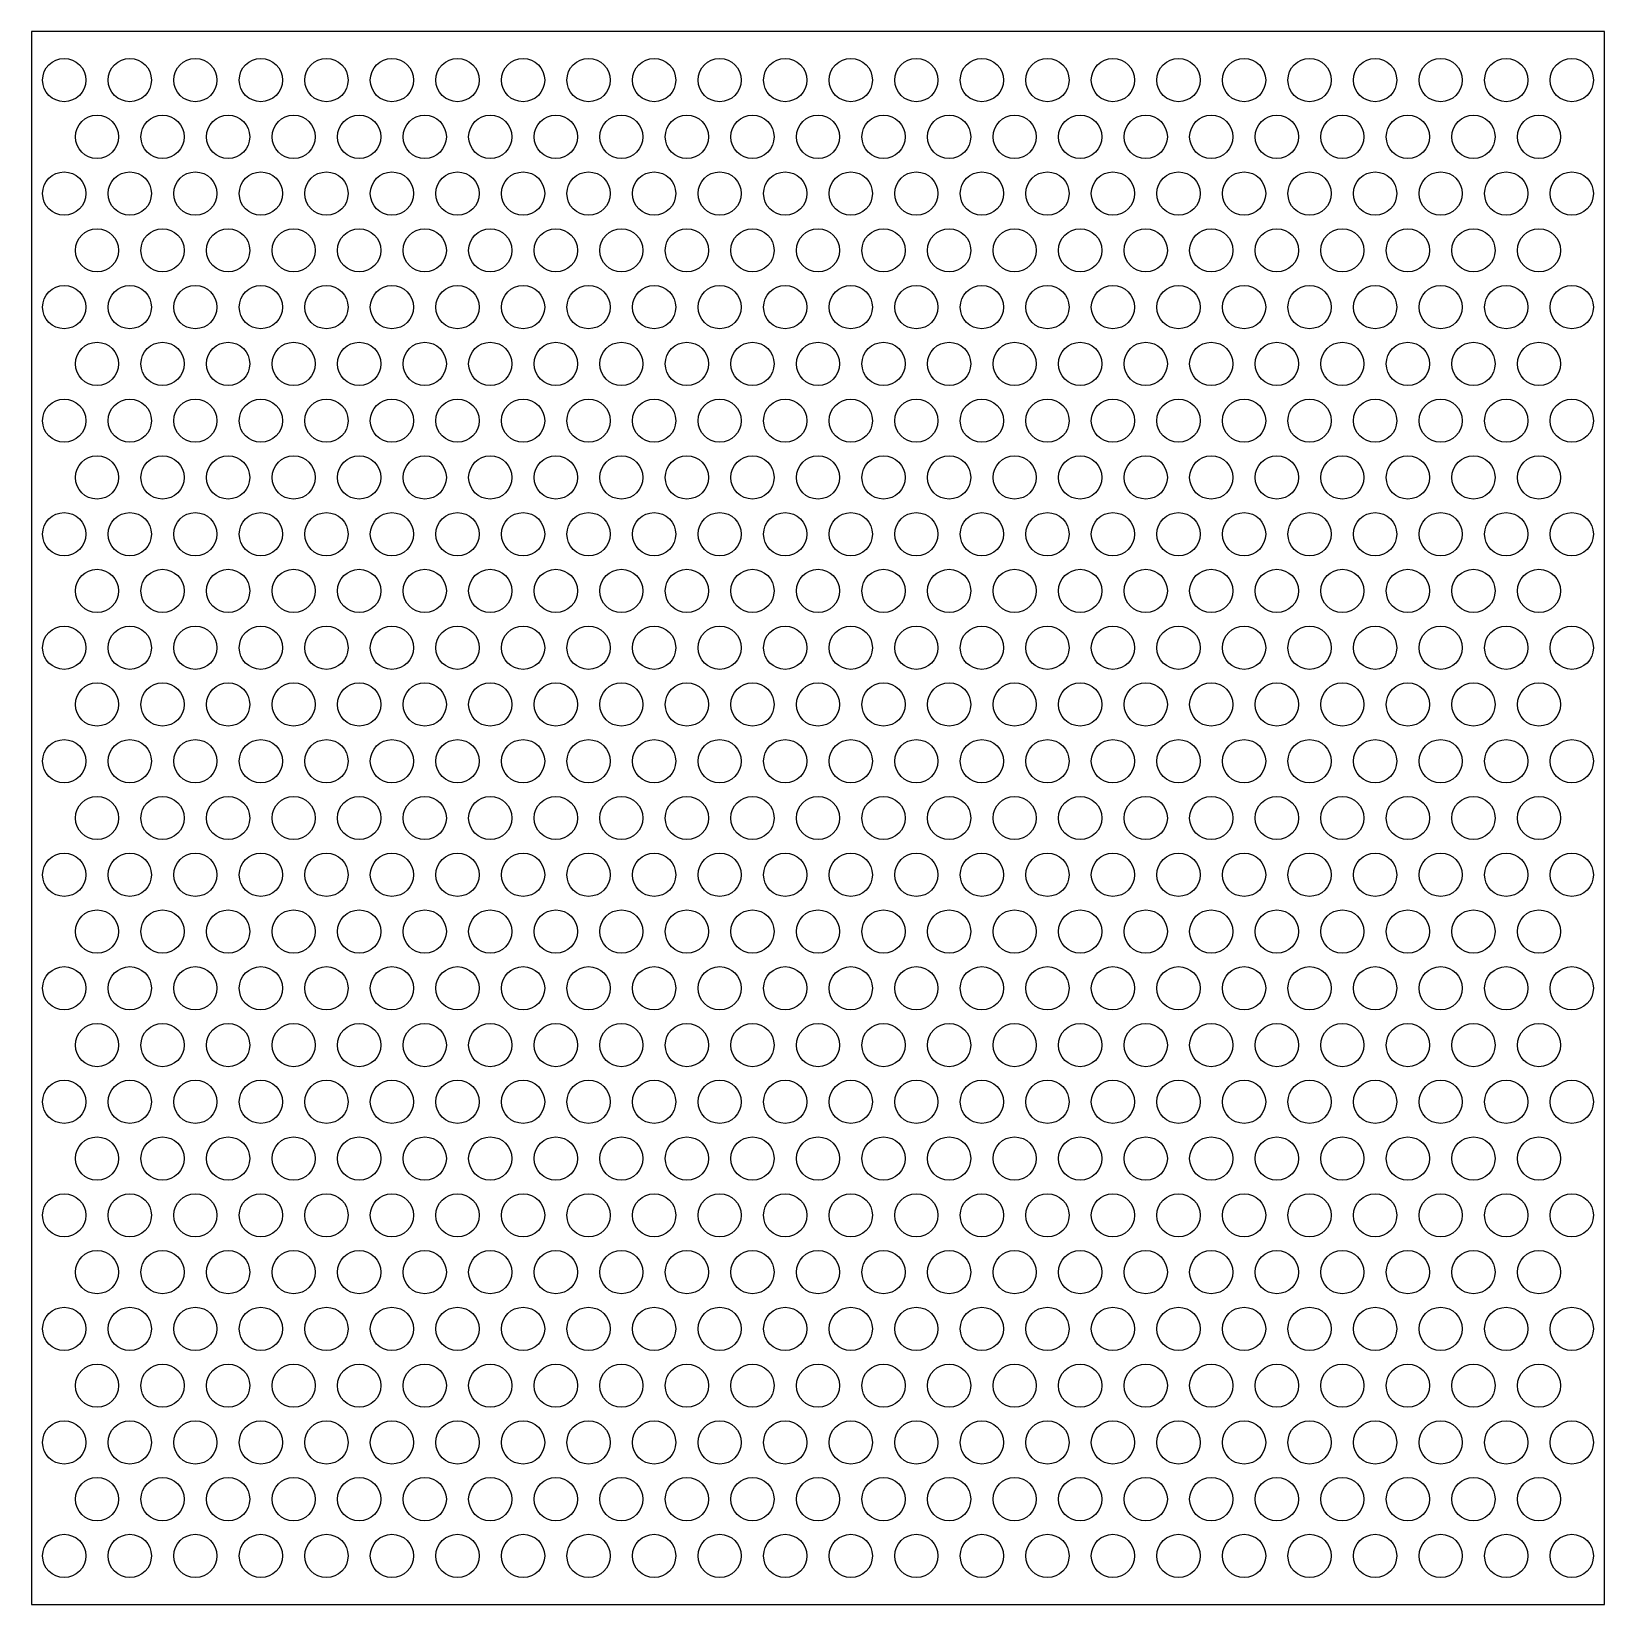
# Model space of a CAD drawing. Header units: inches. Extents: x 0 to 6, y 0 to 6.
import ezdxf

# ---------------------------------------------------------------- set-up
doc = ezdxf.new("R2010")
doc.units = ezdxf.units.IN

msp = doc.modelspace()

# ---------------------------------------------------------------- linework, layer by layer
for p, q in [((6, 6), (0, 6)), ((0, 6), (0, 0)), ((6, 0), (6, 6)), ((0, 0), (6, 0))]:
    msp.add_line(p, q)
for centre in [(0.125, 5.8146), (0.375, 5.8146), (0.625, 5.8146), (0.875, 5.8146), (1.125, 5.8146), (1.375, 5.8146), (1.625, 5.8146), (1.875, 5.8146), (2.125, 5.8146), (2.375, 5.8146), (2.625, 5.8146), (2.875, 5.8146), (3.125, 5.8146), (3.375, 5.8146), (3.625, 5.8146), (3.875, 5.8146), (4.125, 5.8146), (4.375, 5.8146), (4.625, 5.8146), (4.875, 5.8146), (5.125, 5.8146), (5.375, 5.8146), (5.625, 5.8146), (5.875, 5.8146), (0.25, 5.5981), (0.5, 5.5981), (0.75, 5.5981), (1, 5.5981), (1.25, 5.5981), (1.5, 5.5981), (1.75, 5.5981), (2, 5.5981), (2.25, 5.5981), (2.5, 5.5981), (2.75, 5.5981), (3, 5.5981), (3.25, 5.5981), (3.5, 5.5981), (3.75, 5.5981), (4, 5.5981), (4.25, 5.5981), (4.5, 5.5981), (4.75, 5.5981), (5, 5.5981), (5.25, 5.5981), (5.5, 5.5981), (5.75, 5.5981), (0.125, 5.3816), (0.375, 5.3816), (0.625, 5.3816), (0.875, 5.3816), (1.125, 5.3816), (1.375, 5.3816), (1.625, 5.3816), (1.875, 5.3816), (2.125, 5.3816), (2.375, 5.3816), (2.625, 5.3816), (2.875, 5.3816), (3.125, 5.3816), (3.375, 5.3816), (3.625, 5.3816), (3.875, 5.3816), (4.125, 5.3816), (4.375, 5.3816), (4.625, 5.3816), (4.875, 5.3816), (5.125, 5.3816), (5.375, 5.3816), (5.625, 5.3816), (5.875, 5.3816), (0.25, 5.1651), (0.5, 5.1651), (0.75, 5.1651), (1, 5.1651), (1.25, 5.1651), (1.5, 5.1651), (1.75, 5.1651), (2, 5.1651), (2.25, 5.1651), (2.5, 5.1651), (2.75, 5.1651), (3, 5.1651), (3.25, 5.1651), (3.5, 5.1651), (3.75, 5.1651), (4, 5.1651), (4.25, 5.1651), (4.5, 5.1651), (4.75, 5.1651), (5, 5.1651), (5.25, 5.1651), (5.5, 5.1651), (5.75, 5.1651), (0.125, 4.9486), (0.375, 4.9486), (0.625, 4.9486), (0.875, 4.9486), (1.125, 4.9486), (1.375, 4.9486), (1.625, 4.9486), (1.875, 4.9486), (2.125, 4.9486), (2.375, 4.9486), (2.625, 4.9486), (2.875, 4.9486), (3.125, 4.9486), (3.375, 4.9486), (3.625, 4.9486), (3.875, 4.9486), (4.125, 4.9486), (4.375, 4.9486), (4.625, 4.9486), (4.875, 4.9486), (5.125, 4.9486), (5.375, 4.9486), (5.625, 4.9486), (5.875, 4.9486), (0.25, 4.7321), (0.5, 4.7321), (0.75, 4.7321), (1, 4.7321), (1.25, 4.7321), (1.5, 4.7321), (1.75, 4.7321), (2, 4.7321), (2.25, 4.7321), (2.5, 4.7321), (2.75, 4.7321), (3, 4.7321), (3.25, 4.7321), (3.5, 4.7321), (3.75, 4.7321), (4, 4.7321), (4.25, 4.7321), (4.5, 4.7321), (4.75, 4.7321), (5, 4.7321), (5.25, 4.7321), (5.5, 4.7321), (5.75, 4.7321), (0.125, 4.5155), (0.375, 4.5155), (0.625, 4.5155), (0.875, 4.5155), (1.125, 4.5155), (1.375, 4.5155), (1.625, 4.5155), (1.875, 4.5155), (2.125, 4.5155), (2.375, 4.5155), (2.625, 4.5155), (2.875, 4.5155), (3.125, 4.5155), (3.375, 4.5155), (3.625, 4.5155), (3.875, 4.5155), (4.125, 4.5155), (4.375, 4.5155), (4.625, 4.5155), (4.875, 4.5155), (5.125, 4.5155), (5.375, 4.5155), (5.625, 4.5155), (5.875, 4.5155), (0.25, 4.299), (0.5, 4.299), (0.75, 4.299), (1, 4.299), (1.25, 4.299), (1.5, 4.299), (1.75, 4.299), (2, 4.299), (2.25, 4.299), (2.5, 4.299), (2.75, 4.299), (3, 4.299), (3.25, 4.299), (3.5, 4.299), (3.75, 4.299), (4, 4.299), (4.25, 4.299), (4.5, 4.299), (4.75, 4.299), (5, 4.299), (5.25, 4.299), (5.5, 4.299), (5.75, 4.299), (0.125, 4.0825), (0.375, 4.0825), (0.625, 4.0825), (0.875, 4.0825), (1.125, 4.0825), (1.375, 4.0825), (1.625, 4.0825), (1.875, 4.0825), (2.125, 4.0825), (2.375, 4.0825), (2.625, 4.0825), (2.875, 4.0825), (3.125, 4.0825), (3.375, 4.0825), (3.625, 4.0825), (3.875, 4.0825), (4.125, 4.0825), (4.375, 4.0825), (4.625, 4.0825), (4.875, 4.0825), (5.125, 4.0825), (5.375, 4.0825), (5.625, 4.0825), (5.875, 4.0825), (0.25, 3.866), (0.5, 3.866), (0.75, 3.866), (1, 3.866), (1.25, 3.866), (1.5, 3.866), (1.75, 3.866), (2, 3.866), (2.25, 3.866), (2.5, 3.866), (2.75, 3.866), (3, 3.866), (3.25, 3.866), (3.5, 3.866), (3.75, 3.866), (4, 3.866), (4.25, 3.866), (4.5, 3.866), (4.75, 3.866), (5, 3.866), (5.25, 3.866), (5.5, 3.866), (5.75, 3.866), (0.125, 3.6495), (0.375, 3.6495), (0.625, 3.6495), (0.875, 3.6495), (1.125, 3.6495), (1.375, 3.6495), (1.625, 3.6495), (1.875, 3.6495), (2.125, 3.6495), (2.375, 3.6495), (2.625, 3.6495), (2.875, 3.6495), (3.125, 3.6495), (3.375, 3.6495), (3.625, 3.6495), (3.875, 3.6495), (4.125, 3.6495), (4.375, 3.6495), (4.625, 3.6495), (4.875, 3.6495), (5.125, 3.6495), (5.375, 3.6495), (5.625, 3.6495), (5.875, 3.6495), (0.25, 3.433), (0.5, 3.433), (0.75, 3.433), (1, 3.433), (1.25, 3.433), (1.5, 3.433), (1.75, 3.433), (2, 3.433), (2.25, 3.433), (2.5, 3.433), (2.75, 3.433), (3, 3.433), (3.25, 3.433), (3.5, 3.433), (3.75, 3.433), (4, 3.433), (4.25, 3.433), (4.5, 3.433), (4.75, 3.433), (5, 3.433), (5.25, 3.433), (5.5, 3.433), (5.75, 3.433), (0.125, 3.2165), (0.375, 3.2165), (0.625, 3.2165), (0.875, 3.2165), (1.125, 3.2165), (1.375, 3.2165), (1.625, 3.2165), (1.875, 3.2165), (2.125, 3.2165), (2.375, 3.2165), (2.625, 3.2165), (2.875, 3.2165), (3.125, 3.2165), (3.375, 3.2165), (3.625, 3.2165), (3.875, 3.2165), (4.125, 3.2165), (4.375, 3.2165), (4.625, 3.2165), (4.875, 3.2165), (5.125, 3.2165), (5.375, 3.2165), (5.625, 3.2165), (5.875, 3.2165), (0.25, 3), (0.5, 3), (0.75, 3), (1, 3), (1.25, 3), (1.5, 3), (1.75, 3), (2, 3), (2.25, 3), (2.5, 3), (2.75, 3), (3, 3), (3.25, 3), (3.5, 3), (3.75, 3), (4, 3), (4.25, 3), (4.5, 3), (4.75, 3), (5, 3), (5.25, 3), (5.5, 3), (5.75, 3), (0.125, 2.7835), (0.375, 2.7835), (0.625, 2.7835), (0.875, 2.7835), (1.125, 2.7835), (1.375, 2.7835), (1.625, 2.7835), (1.875, 2.7835), (2.125, 2.7835), (2.375, 2.7835), (2.625, 2.7835), (2.875, 2.7835), (3.125, 2.7835), (3.375, 2.7835), (3.625, 2.7835), (3.875, 2.7835), (4.125, 2.7835), (4.375, 2.7835), (4.625, 2.7835), (4.875, 2.7835), (5.125, 2.7835), (5.375, 2.7835), (5.625, 2.7835), (5.875, 2.7835), (0.25, 2.567), (0.5, 2.567), (0.75, 2.567), (1, 2.567), (1.25, 2.567), (1.5, 2.567), (1.75, 2.567), (2, 2.567), (2.25, 2.567), (2.5, 2.567), (2.75, 2.567), (3, 2.567), (3.25, 2.567), (3.5, 2.567), (3.75, 2.567), (4, 2.567), (4.25, 2.567), (4.5, 2.567), (4.75, 2.567), (5, 2.567), (5.25, 2.567), (5.5, 2.567), (5.75, 2.567), (0.125, 2.3505), (0.375, 2.3505), (0.625, 2.3505), (0.875, 2.3505), (1.125, 2.3505), (1.375, 2.3505), (1.625, 2.3505), (1.875, 2.3505), (2.125, 2.3505), (2.375, 2.3505), (2.625, 2.3505), (2.875, 2.3505), (3.125, 2.3505), (3.375, 2.3505), (3.625, 2.3505), (3.875, 2.3505), (4.125, 2.3505), (4.375, 2.3505), (4.625, 2.3505), (4.875, 2.3505), (5.125, 2.3505), (5.375, 2.3505), (5.625, 2.3505), (5.875, 2.3505), (0.25, 2.134), (0.5, 2.134), (0.75, 2.134), (1, 2.134), (1.25, 2.134), (1.5, 2.134), (1.75, 2.134), (2, 2.134), (2.25, 2.134), (2.5, 2.134), (2.75, 2.134), (3, 2.134), (3.25, 2.134), (3.5, 2.134), (3.75, 2.134), (4, 2.134), (4.25, 2.134), (4.5, 2.134), (4.75, 2.134), (5, 2.134), (5.25, 2.134), (5.5, 2.134), (5.75, 2.134), (0.125, 1.9175), (0.375, 1.9175), (0.625, 1.9175), (0.875, 1.9175), (1.125, 1.9175), (1.375, 1.9175), (1.625, 1.9175), (1.875, 1.9175), (2.125, 1.9175), (2.375, 1.9175), (2.625, 1.9175), (2.875, 1.9175), (3.125, 1.9175), (3.375, 1.9175), (3.625, 1.9175), (3.875, 1.9175), (4.125, 1.9175), (4.375, 1.9175), (4.625, 1.9175), (4.875, 1.9175), (5.125, 1.9175), (5.375, 1.9175), (5.625, 1.9175), (5.875, 1.9175), (0.25, 1.701), (0.5, 1.701), (0.75, 1.701), (1, 1.701), (1.25, 1.701), (1.5, 1.701), (1.75, 1.701), (2, 1.701), (2.25, 1.701), (2.5, 1.701), (2.75, 1.701), (3, 1.701), (3.25, 1.701), (3.5, 1.701), (3.75, 1.701), (4, 1.701), (4.25, 1.701), (4.5, 1.701), (4.75, 1.701), (5, 1.701), (5.25, 1.701), (5.5, 1.701), (5.75, 1.701), (0.125, 1.4845), (0.375, 1.4845), (0.625, 1.4845), (0.875, 1.4845), (1.125, 1.4845), (1.375, 1.4845), (1.625, 1.4845), (1.875, 1.4845), (2.125, 1.4845), (2.375, 1.4845), (2.625, 1.4845), (2.875, 1.4845), (3.125, 1.4845), (3.375, 1.4845), (3.625, 1.4845), (3.875, 1.4845), (4.125, 1.4845), (4.375, 1.4845), (4.625, 1.4845), (4.875, 1.4845), (5.125, 1.4845), (5.375, 1.4845), (5.625, 1.4845), (5.875, 1.4845), (0.25, 1.2679), (0.5, 1.2679), (0.75, 1.2679), (1, 1.2679), (1.25, 1.2679), (1.5, 1.2679), (1.75, 1.2679), (2, 1.2679), (2.25, 1.2679), (2.5, 1.2679), (2.75, 1.2679), (3, 1.2679), (3.25, 1.2679), (3.5, 1.2679), (3.75, 1.2679), (4, 1.2679), (4.25, 1.2679), (4.5, 1.2679), (4.75, 1.2679), (5, 1.2679), (5.25, 1.2679), (5.5, 1.2679), (5.75, 1.2679), (0.125, 1.0514), (0.375, 1.0514), (0.625, 1.0514), (0.875, 1.0514), (1.125, 1.0514), (1.375, 1.0514), (1.625, 1.0514), (1.875, 1.0514), (2.125, 1.0514), (2.375, 1.0514), (2.625, 1.0514), (2.875, 1.0514), (3.125, 1.0514), (3.375, 1.0514), (3.625, 1.0514), (3.875, 1.0514), (4.125, 1.0514), (4.375, 1.0514), (4.625, 1.0514), (4.875, 1.0514), (5.125, 1.0514), (5.375, 1.0514), (5.625, 1.0514), (5.875, 1.0514), (0.25, 0.8349), (0.5, 0.8349), (0.75, 0.8349), (1, 0.8349), (1.25, 0.8349), (1.5, 0.8349), (1.75, 0.8349), (2, 0.8349), (2.25, 0.8349), (2.5, 0.8349), (2.75, 0.8349), (3, 0.8349), (3.25, 0.8349), (3.5, 0.8349), (3.75, 0.8349), (4, 0.8349), (4.25, 0.8349), (4.5, 0.8349), (4.75, 0.8349), (5, 0.8349), (5.25, 0.8349), (5.5, 0.8349), (5.75, 0.8349), (0.125, 0.6184), (0.375, 0.6184), (0.625, 0.6184), (0.875, 0.6184), (1.125, 0.6184), (1.375, 0.6184), (1.625, 0.6184), (1.875, 0.6184), (2.125, 0.6184), (2.375, 0.6184), (2.625, 0.6184), (2.875, 0.6184), (3.125, 0.6184), (3.375, 0.6184), (3.625, 0.6184), (3.875, 0.6184), (4.125, 0.6184), (4.375, 0.6184), (4.625, 0.6184), (4.875, 0.6184), (5.125, 0.6184), (5.375, 0.6184), (5.625, 0.6184), (5.875, 0.6184), (0.25, 0.4019), (0.5, 0.4019), (0.75, 0.4019), (1, 0.4019), (1.25, 0.4019), (1.5, 0.4019), (1.75, 0.4019), (2, 0.4019), (2.25, 0.4019), (2.5, 0.4019), (2.75, 0.4019), (3, 0.4019), (3.25, 0.4019), (3.5, 0.4019), (3.75, 0.4019), (4, 0.4019), (4.25, 0.4019), (4.5, 0.4019), (4.75, 0.4019), (5, 0.4019), (5.25, 0.4019), (5.5, 0.4019), (5.75, 0.4019), (0.125, 0.1854), (0.375, 0.1854), (0.625, 0.1854), (0.875, 0.1854), (1.125, 0.1854), (1.375, 0.1854), (1.625, 0.1854), (1.875, 0.1854), (2.125, 0.1854), (2.375, 0.1854), (2.625, 0.1854), (2.875, 0.1854), (3.125, 0.1854), (3.375, 0.1854), (3.625, 0.1854), (3.875, 0.1854), (4.125, 0.1854), (4.375, 0.1854), (4.625, 0.1854), (4.875, 0.1854), (5.125, 0.1854), (5.375, 0.1854), (5.625, 0.1854), (5.875, 0.1854)]:
    msp.add_circle(centre, 0.0825)

doc.saveas('drawing.dxf')
